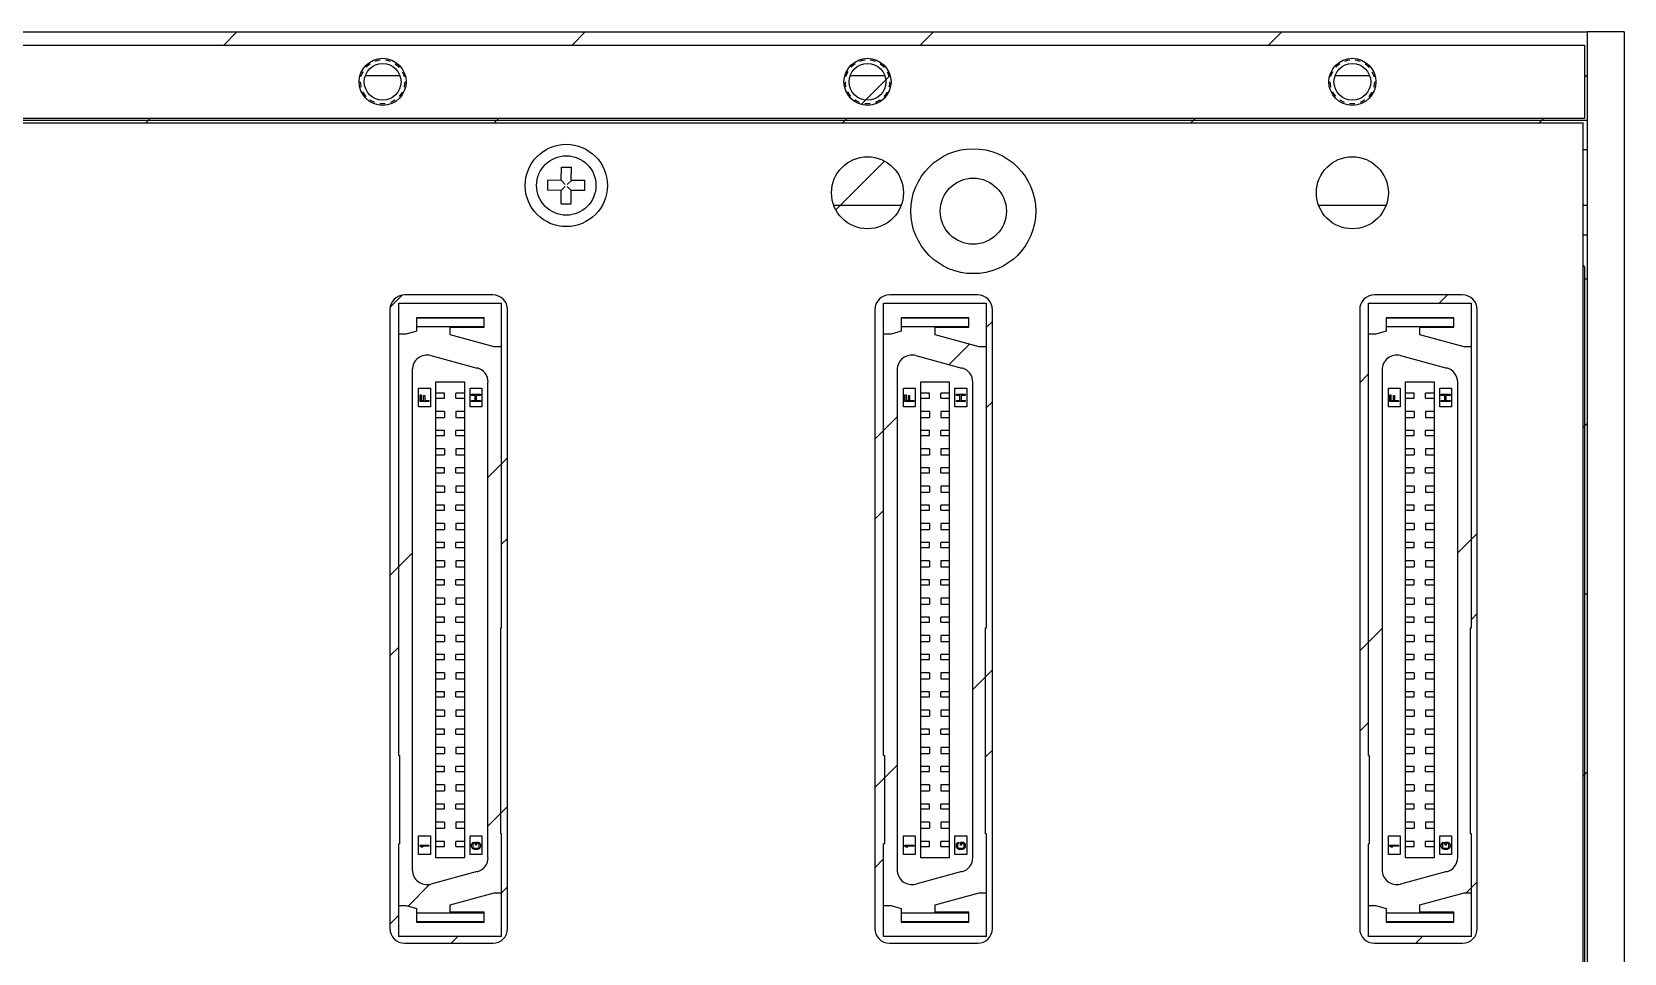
# Model space of a CAD drawing. Header units: inches. Extents: x 0 to 337, y 0 to 130.
# Drawn here: x 225.6 to 334, y 67.3 to 130 of the extents above; entities that cross this region are included whole.
import ezdxf

# ---------------------------------------------------------------- set-up
doc = ezdxf.new("R2010")
doc.units = ezdxf.units.IN
doc.header["$LTSCALE"] = 3.63
doc.header["$MEASUREMENT"] = 0
doc.linetypes.add('HIDDEN', pattern=[0.2, 0.1, -0.1])
for name, color, linetype in [('BRE716_PCB_ADXF_CONTINUOUS_LINE', 7, 'CONTINUOUS'), ('BREJ710_4_001_DXF_HIDDEN_LINE', 7, 'CONTINUOUS'), ('BREJ710_4_00DXF_CONTINUOUS_LINE', 7, 'CONTINUOUS'), ('BREJ710_4_01DXF_CONTINUOUS_LINE', 7, 'CONTINUOUS'), ('BSMJ712_4_00DXF_CONTINUOUS_LINE', 7, 'CONTINUOUS'), ('GBT819_2-M2_DXF_CONTINUOUS_LINE', 7, 'CONTINUOUS'), ('TE_1734101_5DXF_CONTINUOUS_LINE', 7, 'CONTINUOUS')]:
    doc.layers.add(name, color=color, linetype=linetype)

msp = doc.modelspace()

# ---------------------------------------------------------------- linework, layer by layer
at = {"layer": 'BRE716_PCB_ADXF_CONTINUOUS_LINE', "color": 7, "linetype": 'Continuous'}
for p, q in [((331.2, 114.1), (331.3, 114)), ((331.3, 114), (331.3, 16))]:
    msp.add_line(p, q, dxfattribs=at)
at = {"layer": 'BREJ710_4_001_DXF_HIDDEN_LINE', "color": 8, "linetype": 'HIDDEN'}
for centre in [(249.5, 126.6), (282.5, 126.6), (315.5, 126.6)]:
    msp.add_circle(centre, 1.5, dxfattribs=at)
at = {"layer": 'BREJ710_4_00DXF_CONTINUOUS_LINE', "color": 7, "linetype": 'Continuous'}
for p, q in [((2.5, 130), (331.5, 130)), ((250.51, 127), (248.49, 127)), ((283.51, 127), (281.49, 127)), ((316.51, 127), (314.49, 127)), ((2.5, 124), (331.5, 124)), ((2.8, 123.8), (331.2, 123.8)), ((331.2, 6.3), (331.2, 123.8)), ((331.2, 122), (331.5, 122)), ((280.2, 118.2), (284.8, 118.2)), ((313.2, 118.2), (317.8, 118.2)), ((331.2, 118.2), (331.5, 118.2)), ((331.2, 116.2), (331.5, 116.2)), ((331.3, 113.2), (331.5, 113.2)), ((257, 112.1), (251, 112.1)), ((290, 112.1), (284, 112.1)), ((323, 112.1), (317, 112.1)), ((250, 111.1), (250, 69)), ((258, 69), (258, 111.1)), ((283, 111.1), (283, 69)), ((291, 69), (291, 111.1)), ((316, 111.1), (316, 69)), ((324, 69), (324, 111.1)), ((331.5, 91.75), (331.3, 91.75)), ((251, 68), (257, 68)), ((284, 68), (290, 68)), ((317, 68), (323, 68))]:
    msp.add_line(p, q, dxfattribs=at)
at = {"layer": 'BREJ710_4_00DXF_CONTINUOUS_LINE', "color": 2, "linetype": 'Continuous'}
for p, q in [((238.68, 129.1), (239.58, 130)), ((262.39, 129.1), (263.29, 130)), ((286.09, 129.1), (286.99, 130)), ((309.8, 129.1), (310.7, 130)), ((282.06, 125.06), (284.04, 127.04)), ((331.3, 126.89), (331.5, 127.09)), ((233.38, 123.8), (233.68, 124.1)), ((257.09, 123.8), (257.39, 124.1)), ((280.79, 123.8), (281.09, 124.1)), ((304.5, 123.8), (304.8, 124.1)), ((328.21, 123.8), (328.51, 124.1)), ((280.35, 117.89), (283.66, 121.2)), ((250.02, 111.27), (250.83, 112.08)), ((321.42, 111.55), (321.97, 112.1)), ((290.6, 109.9), (291, 110.3)), ((288.07, 107.36), (289.45, 108.75)), ((316, 106.13), (316.6, 106.73)), ((290.6, 104.44), (291, 104.84)), ((283, 102.3), (284.52, 103.82)), ((331.2, 103.08), (331.5, 103.38)), ((256.67, 99.68), (258, 101.01)), ((283, 96.84), (283.6, 97.44)), ((257.6, 95.14), (258, 95.54)), ((322.67, 94.56), (324, 95.88)), ((250, 93.01), (251.52, 94.53)), ((323.6, 90.02), (324, 90.42)), ((316, 87.88), (317.52, 89.41)), ((250, 87.54), (250.6, 88.14)), ((289.67, 85.26), (291, 86.59)), ((316, 82.42), (316.6, 83.02)), ((290.54, 80.67), (291, 81.13)), ((283, 78.59), (284.52, 80.11)), ((331.2, 79.37), (331.5, 79.67)), ((256.67, 75.97), (258, 77.3)), ((283, 73.13), (283.6, 73.73)), ((251.23, 70.52), (252.71, 72.01)), ((257.59, 71.43), (258, 71.84)), ((323.25, 71.42), (324, 72.17)), ((250, 69.3), (250.6, 69.9)), ((321.27, 69.44), (321.31, 69.48)), ((321.88, 70.06), (321.92, 70.1)), ((254.16, 68), (254.61, 68.45)), ((319.83, 68), (320.28, 68.45))]:
    msp.add_line(p, q, dxfattribs=at)
at = {"layer": 'BREJ710_4_00DXF_CONTINUOUS_LINE', "color": 7, "linetype": 'Continuous'}
for centre, radius in [((249.5, 126.6), 1.25), ((282.5, 126.6), 1.25), ((315.5, 126.6), 1.25), ((262, 119.55), 2.8), ((282.5, 119.05), 2.45), ((289.7, 117.8), 4.25), ((315.5, 119.05), 2.45), ((289.7, 117.8), 2.25)]:
    msp.add_circle(centre, radius, dxfattribs=at)
for centre, radius, start, end in [((248.49, 125.38), 1.62, 90.0058, 96.3974), ((250.51, 125.38), 1.62, 83.6022, 89.9946), ((281.49, 125.38), 1.62, 90.0058, 96.3974), ((283.51, 125.38), 1.62, 83.6022, 89.9946), ((314.49, 125.38), 1.62, 90.0058, 96.3974), ((316.51, 125.38), 1.62, 83.6022, 89.9946), ((251, 111.1), 1, 90, 180), ((257, 111.1), 1, 0, 90), ((284, 111.1), 1, 90, 180), ((290, 111.1), 1, 0, 90), ((317, 111.1), 1, 90, 180), ((323, 111.1), 1, 0, 90), ((251, 69), 1, 180, 270), ((257, 69), 1, 270, 0), ((284, 69), 1, 180, 270), ((290, 69), 1, 270, 0), ((317, 69), 1, 180, 270), ((323, 69), 1, 270, 0)]:
    msp.add_arc(centre, radius, start, end, dxfattribs=at)
at = {"layer": 'BREJ710_4_01DXF_CONTINUOUS_LINE', "color": 7, "linetype": 'Continuous'}
for p, q in [((2.7, 129.1), (331.3, 129.1)), ((331.3, 129.1), (331.3, 124.1)), ((331.3, 124.1), (2.7, 124.1))]:
    msp.add_line(p, q, dxfattribs=at)
for centre in [(249.5, 126.6), (282.5, 126.6), (315.5, 126.6)]:
    msp.add_circle(centre, 1.6, dxfattribs=at)
at = {"layer": 'BSMJ712_4_00DXF_CONTINUOUS_LINE', "color": 7, "linetype": 'Continuous'}
for p, q in [((334, 130), (331.5, 130)), ((331.5, 0), (331.5, 130)), ((331.5, 0), (331.5, 130)), ((334, 130), (334, 16))]:
    msp.add_line(p, q, dxfattribs=at)
at = {"layer": 'GBT819_2-M2_DXF_CONTINUOUS_LINE', "color": 7, "linetype": 'Continuous'}
for p, q in [((261.66, 119.92), (261.67, 120.8)), ((261.67, 120.8), (262.35, 120.8)), ((262.34, 119.91), (262.35, 120.8)), ((261.64, 119.89), (260.75, 119.9)), ((260.75, 119.22), (260.75, 119.9)), ((261.63, 119.21), (260.75, 119.22)), ((261.65, 119.21), (261.93, 119.48)), ((261.66, 119.9), (261.93, 119.62)), ((262.35, 119.89), (262.07, 119.62)), ((262.34, 119.2), (262.07, 119.48)), ((263.25, 119.88), (262.37, 119.89)), ((263.25, 119.2), (263.25, 119.88)), ((261.65, 118.3), (261.66, 119.19)), ((261.65, 118.3), (262.33, 118.3)), ((262.33, 118.3), (262.34, 119.18)), ((263.25, 119.2), (262.36, 119.21))]:
    msp.add_line(p, q, dxfattribs=at)
msp.add_circle((262, 119.55), 2.02, dxfattribs=at)
for centre, start, end in [((261.64, 119.92), 269.4912, 359.4912), ((262.37, 119.91), 179.4912, 269.4912), ((261.63, 119.19), 359.4912, 89.4912), ((262.36, 119.18), 89.4912, 179.4912)]:
    msp.add_arc(centre, 0.025, start, end, dxfattribs=at)
at = {"layer": 'TE_1734101_5DXF_CONTINUOUS_LINE', "color": 7, "linetype": 'Continuous'}
for p, q in [((250.6, 111.55), (257.6, 111.55)), ((250.6, 80.76), (250.6, 111.55)), ((256.4, 110.55), (251.8, 110.55)), ((251.8, 110.55), (251.8, 109.63)), ((256.4, 109.9), (256.4, 110.55)), ((257.6, 89.45), (257.6, 111.55)), ((283.6, 111.55), (290.6, 111.55)), ((283.6, 80.76), (283.6, 111.55)), ((289.4, 110.55), (284.8, 110.55)), ((284.8, 110.55), (284.8, 109.63)), ((289.4, 109.9), (289.4, 110.55)), ((290.6, 89.45), (290.6, 111.55)), ((316.6, 111.55), (323.6, 111.55)), ((316.6, 80.76), (316.6, 111.55)), ((322.4, 110.55), (317.8, 110.55)), ((317.8, 110.55), (317.8, 109.63)), ((322.4, 109.9), (322.4, 110.55)), ((323.6, 89.45), (323.6, 111.55)), ((251.8, 109.63), (251.1, 109.44)), ((256.4, 110.52), (251.8, 110.52)), ((256.4, 109.94), (251.8, 109.94)), ((254.1, 109.9), (256.4, 109.9)), ((254.1, 109.38), (254.1, 109.9)), ((284.8, 109.63), (284.1, 109.44)), ((289.4, 110.52), (284.8, 110.52)), ((289.4, 109.94), (284.8, 109.94)), ((287.1, 109.9), (289.4, 109.9)), ((287.1, 109.38), (287.1, 109.9)), ((317.8, 109.63), (317.1, 109.44)), ((322.4, 110.52), (317.8, 110.52)), ((322.4, 109.94), (317.8, 109.94)), ((320.1, 109.9), (322.4, 109.9)), ((320.1, 109.38), (320.1, 109.9)), ((251.1, 109.44), (250.6, 109.44)), ((257.1, 108.58), (254.1, 109.38)), ((257.6, 108.58), (257.1, 108.58)), ((284.1, 109.44), (283.6, 109.44)), ((290.1, 108.58), (287.1, 109.38)), ((290.6, 108.58), (290.1, 108.58)), ((317.1, 109.44), (316.6, 109.44)), ((323.1, 108.58), (320.1, 109.38)), ((323.6, 108.58), (323.1, 108.58)), ((252.78, 107.98), (255.93, 107.13)), ((285.78, 107.98), (288.93, 107.13)), ((318.78, 107.98), (321.93, 107.13)), ((251.52, 107.01), (251.52, 72.99)), ((284.52, 107.01), (284.52, 72.99)), ((317.52, 107.01), (317.52, 72.99)), ((251.95, 105.77), (252.75, 105.77)), ((251.95, 104.5), (251.95, 105.77)), ((252.05, 105.3), (252.13, 105.3)), ((252.05, 104.85), (252.05, 105.3)), ((252.13, 105.3), (252.13, 104.92)), ((252.29, 105.25), (252.37, 105.25)), ((252.29, 104.92), (252.29, 105.25)), ((252.37, 105.25), (252.37, 104.92)), ((252.75, 105.77), (252.75, 104.5)), ((253.12, 106.19), (255.07, 106.19)), ((253.12, 73.81), (253.12, 106.19)), ((253.71, 105.41), (253.12, 105.41)), ((253.71, 105.07), (253.71, 105.41)), ((255.07, 105.41), (254.49, 105.41)), ((254.49, 105.07), (254.49, 105.41)), ((255.07, 106.19), (255.07, 73.81)), ((255.45, 105.77), (256.25, 105.77)), ((255.45, 104.5), (255.45, 105.77)), ((255.55, 105.35), (256.15, 105.35)), ((255.55, 105.27), (255.55, 105.35)), ((255.79, 105.27), (255.55, 105.27)), ((255.79, 104.92), (255.79, 105.27)), ((256.15, 105.27), (255.87, 105.27)), ((255.87, 105.27), (255.87, 104.92)), ((256.15, 105.35), (256.15, 105.27)), ((256.25, 105.77), (256.25, 104.5)), ((256.67, 73.83), (256.67, 106.17)), ((284.95, 105.77), (285.75, 105.77)), ((284.95, 104.5), (284.95, 105.77)), ((285.05, 105.3), (285.13, 105.3)), ((285.05, 104.85), (285.05, 105.3)), ((285.13, 105.3), (285.13, 104.92)), ((285.29, 105.25), (285.37, 105.25)), ((285.29, 104.92), (285.29, 105.25)), ((285.37, 105.25), (285.37, 104.92)), ((285.75, 105.77), (285.75, 104.5)), ((286.12, 106.19), (288.07, 106.19)), ((286.12, 73.81), (286.12, 106.19)), ((286.71, 105.41), (286.12, 105.41)), ((286.71, 105.07), (286.71, 105.41)), ((288.07, 105.41), (287.49, 105.41)), ((287.49, 105.07), (287.49, 105.41)), ((288.07, 106.19), (288.07, 73.81)), ((288.45, 105.77), (289.25, 105.77)), ((288.45, 104.5), (288.45, 105.77)), ((288.55, 105.35), (289.15, 105.35)), ((288.55, 105.27), (288.55, 105.35)), ((288.79, 105.27), (288.55, 105.27)), ((288.79, 104.92), (288.79, 105.27)), ((289.15, 105.27), (288.87, 105.27)), ((288.87, 105.27), (288.87, 104.92)), ((289.15, 105.35), (289.15, 105.27)), ((289.25, 105.77), (289.25, 104.5)), ((289.67, 73.83), (289.67, 106.17)), ((317.95, 105.77), (318.75, 105.77)), ((317.95, 104.5), (317.95, 105.77)), ((318.05, 105.3), (318.13, 105.3)), ((318.05, 104.85), (318.05, 105.3)), ((318.13, 105.3), (318.13, 104.92)), ((318.29, 105.25), (318.37, 105.25)), ((318.29, 104.92), (318.29, 105.25)), ((318.37, 105.25), (318.37, 104.92)), ((318.75, 105.77), (318.75, 104.5)), ((319.12, 106.19), (321.08, 106.19)), ((319.12, 73.81), (319.12, 106.19)), ((319.71, 105.41), (319.12, 105.41)), ((319.71, 105.07), (319.71, 105.41)), ((321.08, 105.41), (320.49, 105.41)), ((320.49, 105.07), (320.49, 105.41)), ((321.08, 106.19), (321.08, 73.81)), ((321.45, 105.77), (322.25, 105.77)), ((321.45, 104.5), (321.45, 105.77)), ((321.55, 105.35), (322.15, 105.35)), ((321.55, 105.27), (321.55, 105.35)), ((321.79, 105.27), (321.55, 105.27)), ((321.79, 104.92), (321.79, 105.27)), ((322.15, 105.27), (321.87, 105.27)), ((321.87, 105.27), (321.87, 104.92)), ((322.15, 105.35), (322.15, 105.27)), ((322.25, 105.77), (322.25, 104.5)), ((322.67, 73.83), (322.67, 106.17)), ((252.75, 104.5), (251.95, 104.5)), ((252.65, 104.85), (252.05, 104.85)), ((252.13, 104.92), (252.29, 104.92)), ((252.37, 104.92), (252.65, 104.92)), ((252.65, 104.92), (252.65, 104.85)), ((253.12, 105.07), (253.71, 105.07)), ((253.71, 104.17), (253.12, 104.17)), ((253.71, 104.17), (253.71, 103.77)), ((254.49, 105.07), (255.07, 105.07)), ((255.07, 104.17), (254.49, 104.17)), ((254.49, 104.17), (254.49, 103.77)), ((256.25, 104.5), (255.45, 104.5)), ((255.55, 104.92), (255.79, 104.92)), ((255.55, 104.85), (255.55, 104.92)), ((256.15, 104.85), (255.55, 104.85)), ((255.87, 104.92), (256.15, 104.92)), ((256.15, 104.92), (256.15, 104.85)), ((285.75, 104.5), (284.95, 104.5)), ((285.65, 104.85), (285.05, 104.85)), ((285.13, 104.92), (285.29, 104.92)), ((285.37, 104.92), (285.65, 104.92)), ((285.65, 104.92), (285.65, 104.85)), ((286.12, 105.07), (286.71, 105.07)), ((286.71, 104.17), (286.12, 104.17)), ((286.71, 104.17), (286.71, 103.77)), ((287.49, 105.07), (288.07, 105.07)), ((288.07, 104.17), (287.49, 104.17)), ((287.49, 104.17), (287.49, 103.77)), ((289.25, 104.5), (288.45, 104.5)), ((288.55, 104.92), (288.79, 104.92)), ((288.55, 104.85), (288.55, 104.92)), ((289.15, 104.85), (288.55, 104.85)), ((288.87, 104.92), (289.15, 104.92)), ((289.15, 104.92), (289.15, 104.85)), ((318.75, 104.5), (317.95, 104.5)), ((318.65, 104.85), (318.05, 104.85)), ((318.13, 104.92), (318.29, 104.92)), ((318.37, 104.92), (318.65, 104.92)), ((318.65, 104.92), (318.65, 104.85)), ((319.12, 105.07), (319.71, 105.07)), ((319.71, 104.17), (319.12, 104.17)), ((319.71, 104.17), (319.71, 103.77)), ((320.49, 105.07), (321.08, 105.07)), ((321.08, 104.17), (320.49, 104.17)), ((320.49, 104.17), (320.49, 103.77)), ((322.25, 104.5), (321.45, 104.5)), ((321.55, 104.92), (321.79, 104.92)), ((321.55, 104.85), (321.55, 104.92)), ((322.15, 104.85), (321.55, 104.85)), ((321.87, 104.92), (322.15, 104.92)), ((322.15, 104.92), (322.15, 104.85)), ((253.12, 103.77), (253.71, 103.77)), ((254.49, 103.77), (255.07, 103.77)), ((286.12, 103.77), (286.71, 103.77)), ((287.49, 103.77), (288.07, 103.77)), ((319.12, 103.77), (319.71, 103.77)), ((320.49, 103.77), (321.08, 103.77)), ((253.71, 102.87), (253.12, 102.87)), ((253.12, 102.53), (253.71, 102.53)), ((253.71, 102.53), (253.71, 102.87)), ((255.07, 102.87), (254.49, 102.87)), ((254.49, 102.53), (254.49, 102.87)), ((254.49, 102.53), (255.07, 102.53)), ((286.71, 102.87), (286.12, 102.87)), ((286.12, 102.53), (286.71, 102.53)), ((286.71, 102.53), (286.71, 102.87)), ((288.07, 102.87), (287.49, 102.87)), ((287.49, 102.53), (287.49, 102.87)), ((287.49, 102.53), (288.07, 102.53)), ((319.71, 102.87), (319.12, 102.87)), ((319.12, 102.53), (319.71, 102.53)), ((319.71, 102.53), (319.71, 102.87)), ((321.08, 102.87), (320.49, 102.87)), ((320.49, 102.53), (320.49, 102.87)), ((320.49, 102.53), (321.08, 102.53)), ((253.71, 101.63), (253.12, 101.63)), ((253.12, 101.23), (253.71, 101.23)), ((253.71, 101.63), (253.71, 101.23)), ((255.07, 101.63), (254.49, 101.63)), ((254.49, 101.63), (254.49, 101.23)), ((254.49, 101.23), (255.07, 101.23)), ((286.71, 101.63), (286.12, 101.63)), ((286.12, 101.23), (286.71, 101.23)), ((286.71, 101.63), (286.71, 101.23)), ((288.07, 101.63), (287.49, 101.63)), ((287.49, 101.63), (287.49, 101.23)), ((287.49, 101.23), (288.07, 101.23)), ((319.71, 101.63), (319.12, 101.63)), ((319.12, 101.23), (319.71, 101.23)), ((319.71, 101.63), (319.71, 101.23)), ((321.08, 101.63), (320.49, 101.63)), ((320.49, 101.63), (320.49, 101.23)), ((320.49, 101.23), (321.08, 101.23)), ((253.71, 100.33), (253.12, 100.33)), ((253.12, 99.99), (253.71, 99.99)), ((253.71, 99.99), (253.71, 100.33)), ((255.07, 100.33), (254.49, 100.33)), ((254.49, 99.99), (254.49, 100.33)), ((254.49, 99.99), (255.07, 99.99)), ((286.71, 100.33), (286.12, 100.33)), ((286.12, 99.99), (286.71, 99.99)), ((286.71, 99.99), (286.71, 100.33)), ((288.07, 100.33), (287.49, 100.33)), ((287.49, 99.99), (287.49, 100.33)), ((287.49, 99.99), (288.07, 99.99)), ((319.71, 100.33), (319.12, 100.33)), ((319.12, 99.99), (319.71, 99.99)), ((319.71, 99.99), (319.71, 100.33)), ((321.08, 100.33), (320.49, 100.33)), ((320.49, 99.99), (320.49, 100.33)), ((320.49, 99.99), (321.08, 99.99)), ((253.71, 99.09), (253.12, 99.09)), ((253.12, 98.69), (253.71, 98.69)), ((253.71, 99.09), (253.71, 98.69)), ((255.07, 99.09), (254.49, 99.09)), ((254.49, 99.09), (254.49, 98.69)), ((254.49, 98.69), (255.07, 98.69)), ((286.71, 99.09), (286.12, 99.09)), ((286.12, 98.69), (286.71, 98.69)), ((286.71, 99.09), (286.71, 98.69)), ((288.07, 99.09), (287.49, 99.09)), ((287.49, 99.09), (287.49, 98.69)), ((287.49, 98.69), (288.07, 98.69)), ((319.71, 99.09), (319.12, 99.09)), ((319.12, 98.69), (319.71, 98.69)), ((319.71, 99.09), (319.71, 98.69)), ((321.08, 99.09), (320.49, 99.09)), ((320.49, 99.09), (320.49, 98.69)), ((320.49, 98.69), (321.08, 98.69)), ((253.71, 97.79), (253.12, 97.79)), ((253.71, 97.45), (253.71, 97.79)), ((255.07, 97.79), (254.49, 97.79)), ((254.49, 97.45), (254.49, 97.79)), ((286.71, 97.79), (286.12, 97.79)), ((286.71, 97.45), (286.71, 97.79)), ((288.07, 97.79), (287.49, 97.79)), ((287.49, 97.45), (287.49, 97.79)), ((319.71, 97.79), (319.12, 97.79)), ((319.71, 97.45), (319.71, 97.79)), ((321.08, 97.79), (320.49, 97.79)), ((320.49, 97.45), (320.49, 97.79)), ((253.12, 97.45), (253.71, 97.45)), ((253.71, 96.55), (253.12, 96.55)), ((253.71, 96.55), (253.71, 96.15)), ((254.49, 97.45), (255.07, 97.45)), ((255.07, 96.55), (254.49, 96.55)), ((254.49, 96.55), (254.49, 96.15)), ((286.12, 97.45), (286.71, 97.45)), ((286.71, 96.55), (286.12, 96.55)), ((286.71, 96.55), (286.71, 96.15)), ((287.49, 97.45), (288.07, 97.45)), ((288.07, 96.55), (287.49, 96.55)), ((287.49, 96.55), (287.49, 96.15)), ((319.12, 97.45), (319.71, 97.45)), ((319.71, 96.55), (319.12, 96.55)), ((319.71, 96.55), (319.71, 96.15)), ((320.49, 97.45), (321.08, 97.45)), ((321.08, 96.55), (320.49, 96.55)), ((320.49, 96.55), (320.49, 96.15)), ((253.12, 96.15), (253.71, 96.15)), ((254.49, 96.15), (255.07, 96.15)), ((286.12, 96.15), (286.71, 96.15)), ((287.49, 96.15), (288.07, 96.15)), ((319.12, 96.15), (319.71, 96.15)), ((320.49, 96.15), (321.08, 96.15)), ((253.71, 95.25), (253.12, 95.25)), ((253.12, 94.91), (253.71, 94.91)), ((253.71, 94.91), (253.71, 95.25)), ((255.07, 95.25), (254.49, 95.25)), ((254.49, 94.91), (254.49, 95.25)), ((254.49, 94.91), (255.07, 94.91)), ((286.71, 95.25), (286.12, 95.25)), ((286.12, 94.91), (286.71, 94.91)), ((286.71, 94.91), (286.71, 95.25)), ((288.07, 95.25), (287.49, 95.25)), ((287.49, 94.91), (287.49, 95.25)), ((287.49, 94.91), (288.07, 94.91)), ((319.71, 95.25), (319.12, 95.25)), ((319.12, 94.91), (319.71, 94.91)), ((319.71, 94.91), (319.71, 95.25)), ((321.08, 95.25), (320.49, 95.25)), ((320.49, 94.91), (320.49, 95.25)), ((320.49, 94.91), (321.08, 94.91)), ((253.71, 94.01), (253.12, 94.01)), ((253.12, 93.61), (253.71, 93.61)), ((253.71, 94.01), (253.71, 93.61)), ((255.07, 94.01), (254.49, 94.01)), ((254.49, 94.01), (254.49, 93.61)), ((254.49, 93.61), (255.07, 93.61)), ((286.71, 94.01), (286.12, 94.01)), ((286.12, 93.61), (286.71, 93.61)), ((286.71, 94.01), (286.71, 93.61)), ((288.07, 94.01), (287.49, 94.01)), ((287.49, 94.01), (287.49, 93.61)), ((287.49, 93.61), (288.07, 93.61)), ((319.71, 94.01), (319.12, 94.01)), ((319.12, 93.61), (319.71, 93.61)), ((319.71, 94.01), (319.71, 93.61)), ((321.08, 94.01), (320.49, 94.01)), ((320.49, 94.01), (320.49, 93.61)), ((320.49, 93.61), (321.08, 93.61)), ((253.71, 92.71), (253.12, 92.71)), ((253.12, 92.37), (253.71, 92.37)), ((253.71, 92.37), (253.71, 92.71)), ((255.07, 92.71), (254.49, 92.71)), ((254.49, 92.37), (254.49, 92.71)), ((254.49, 92.37), (255.07, 92.37)), ((286.71, 92.71), (286.12, 92.71)), ((286.12, 92.37), (286.71, 92.37)), ((286.71, 92.37), (286.71, 92.71)), ((288.07, 92.71), (287.49, 92.71)), ((287.49, 92.37), (287.49, 92.71)), ((287.49, 92.37), (288.07, 92.37)), ((319.71, 92.71), (319.12, 92.71)), ((319.12, 92.37), (319.71, 92.37)), ((319.71, 92.37), (319.71, 92.71)), ((321.08, 92.71), (320.49, 92.71)), ((320.49, 92.37), (320.49, 92.71)), ((320.49, 92.37), (321.08, 92.37)), ((253.71, 91.47), (253.12, 91.47)), ((253.12, 91.07), (253.71, 91.07)), ((253.71, 91.47), (253.71, 91.07)), ((255.07, 91.47), (254.49, 91.47)), ((254.49, 91.47), (254.49, 91.07)), ((254.49, 91.07), (255.07, 91.07)), ((286.71, 91.47), (286.12, 91.47)), ((286.12, 91.07), (286.71, 91.07)), ((286.71, 91.47), (286.71, 91.07)), ((288.07, 91.47), (287.49, 91.47)), ((287.49, 91.47), (287.49, 91.07)), ((287.49, 91.07), (288.07, 91.07)), ((319.71, 91.47), (319.12, 91.47)), ((319.12, 91.07), (319.71, 91.07)), ((319.71, 91.47), (319.71, 91.07)), ((321.08, 91.47), (320.49, 91.47)), ((320.49, 91.47), (320.49, 91.07)), ((320.49, 91.07), (321.08, 91.07)), ((253.71, 90.17), (253.12, 90.17)), ((253.71, 89.83), (253.71, 90.17)), ((255.07, 90.17), (254.49, 90.17)), ((254.49, 89.83), (254.49, 90.17)), ((286.71, 90.17), (286.12, 90.17)), ((286.71, 89.83), (286.71, 90.17)), ((288.07, 90.17), (287.49, 90.17)), ((287.49, 89.83), (287.49, 90.17)), ((319.71, 90.17), (319.12, 90.17)), ((319.71, 89.83), (319.71, 90.17)), ((321.08, 90.17), (320.49, 90.17)), ((320.49, 89.83), (320.49, 90.17)), ((253.12, 89.83), (253.71, 89.83)), ((253.71, 88.93), (253.12, 88.93)), ((253.71, 88.93), (253.71, 88.53)), ((254.49, 89.83), (255.07, 89.83)), ((255.07, 88.93), (254.49, 88.93)), ((254.49, 88.93), (254.49, 88.53)), ((257.54, 89.45), (257.6, 89.45)), ((257.54, 75.45), (257.54, 89.45)), ((286.12, 89.83), (286.71, 89.83)), ((286.71, 88.93), (286.12, 88.93)), ((286.71, 88.93), (286.71, 88.53)), ((287.49, 89.83), (288.07, 89.83)), ((288.07, 88.93), (287.49, 88.93)), ((287.49, 88.93), (287.49, 88.53)), ((290.54, 89.45), (290.6, 89.45)), ((290.54, 75.45), (290.54, 89.45)), ((319.12, 89.83), (319.71, 89.83)), ((319.71, 88.93), (319.12, 88.93)), ((319.71, 88.93), (319.71, 88.53)), ((320.49, 89.83), (321.08, 89.83)), ((321.08, 88.93), (320.49, 88.93)), ((320.49, 88.93), (320.49, 88.53)), ((323.55, 89.45), (323.6, 89.45)), ((323.55, 75.45), (323.55, 89.45)), ((253.12, 88.53), (253.71, 88.53)), ((254.49, 88.53), (255.07, 88.53)), ((286.12, 88.53), (286.71, 88.53)), ((287.49, 88.53), (288.07, 88.53)), ((319.12, 88.53), (319.71, 88.53)), ((320.49, 88.53), (321.08, 88.53)), ((253.71, 87.63), (253.12, 87.63)), ((253.12, 87.29), (253.71, 87.29)), ((253.71, 87.29), (253.71, 87.63)), ((255.07, 87.63), (254.49, 87.63)), ((254.49, 87.29), (254.49, 87.63)), ((254.49, 87.29), (255.07, 87.29)), ((286.71, 87.63), (286.12, 87.63)), ((286.12, 87.29), (286.71, 87.29)), ((286.71, 87.29), (286.71, 87.63)), ((288.07, 87.63), (287.49, 87.63)), ((287.49, 87.29), (287.49, 87.63)), ((287.49, 87.29), (288.07, 87.29)), ((319.71, 87.63), (319.12, 87.63)), ((319.12, 87.29), (319.71, 87.29)), ((319.71, 87.29), (319.71, 87.63)), ((321.08, 87.63), (320.49, 87.63)), ((320.49, 87.29), (320.49, 87.63)), ((320.49, 87.29), (321.08, 87.29)), ((253.71, 86.39), (253.12, 86.39)), ((253.12, 85.99), (253.71, 85.99)), ((253.71, 86.39), (253.71, 85.99)), ((255.07, 86.39), (254.49, 86.39)), ((254.49, 86.39), (254.49, 85.99)), ((254.49, 85.99), (255.07, 85.99)), ((286.71, 86.39), (286.12, 86.39)), ((286.12, 85.99), (286.71, 85.99)), ((286.71, 86.39), (286.71, 85.99)), ((288.07, 86.39), (287.49, 86.39)), ((287.49, 86.39), (287.49, 85.99)), ((287.49, 85.99), (288.07, 85.99)), ((319.71, 86.39), (319.12, 86.39)), ((319.12, 85.99), (319.71, 85.99)), ((319.71, 86.39), (319.71, 85.99)), ((321.08, 86.39), (320.49, 86.39)), ((320.49, 86.39), (320.49, 85.99)), ((320.49, 85.99), (321.08, 85.99)), ((253.71, 85.09), (253.12, 85.09)), ((253.12, 84.75), (253.71, 84.75)), ((253.71, 84.75), (253.71, 85.09)), ((255.07, 85.09), (254.49, 85.09)), ((254.49, 84.75), (254.49, 85.09)), ((254.49, 84.75), (255.07, 84.75)), ((286.71, 85.09), (286.12, 85.09)), ((286.12, 84.75), (286.71, 84.75)), ((286.71, 84.75), (286.71, 85.09)), ((288.07, 85.09), (287.49, 85.09)), ((287.49, 84.75), (287.49, 85.09)), ((287.49, 84.75), (288.07, 84.75)), ((319.71, 85.09), (319.12, 85.09)), ((319.12, 84.75), (319.71, 84.75)), ((319.71, 84.75), (319.71, 85.09)), ((321.08, 85.09), (320.49, 85.09)), ((320.49, 84.75), (320.49, 85.09)), ((320.49, 84.75), (321.08, 84.75)), ((253.71, 83.85), (253.12, 83.85)), ((253.12, 83.45), (253.71, 83.45)), ((253.71, 83.85), (253.71, 83.45)), ((255.07, 83.85), (254.49, 83.85)), ((254.49, 83.85), (254.49, 83.45)), ((254.49, 83.45), (255.07, 83.45)), ((286.71, 83.85), (286.12, 83.85)), ((286.12, 83.45), (286.71, 83.45)), ((286.71, 83.85), (286.71, 83.45)), ((288.07, 83.85), (287.49, 83.85)), ((287.49, 83.85), (287.49, 83.45)), ((287.49, 83.45), (288.07, 83.45)), ((319.71, 83.85), (319.12, 83.85)), ((319.12, 83.45), (319.71, 83.45)), ((319.71, 83.85), (319.71, 83.45)), ((321.08, 83.85), (320.49, 83.85)), ((320.49, 83.85), (320.49, 83.45)), ((320.49, 83.45), (321.08, 83.45)), ((253.71, 82.55), (253.12, 82.55)), ((253.71, 82.21), (253.71, 82.55)), ((255.07, 82.55), (254.49, 82.55)), ((254.49, 82.21), (254.49, 82.55)), ((286.71, 82.55), (286.12, 82.55)), ((286.71, 82.21), (286.71, 82.55)), ((288.07, 82.55), (287.49, 82.55)), ((287.49, 82.21), (287.49, 82.55)), ((319.71, 82.55), (319.12, 82.55)), ((319.71, 82.21), (319.71, 82.55)), ((321.08, 82.55), (320.49, 82.55)), ((320.49, 82.21), (320.49, 82.55)), ((253.12, 82.21), (253.71, 82.21)), ((253.71, 81.31), (253.12, 81.31)), ((253.71, 81.31), (253.71, 80.91)), ((254.49, 82.21), (255.07, 82.21)), ((255.07, 81.31), (254.49, 81.31)), ((254.49, 81.31), (254.49, 80.91)), ((286.12, 82.21), (286.71, 82.21)), ((286.71, 81.31), (286.12, 81.31)), ((286.71, 81.31), (286.71, 80.91)), ((287.49, 82.21), (288.07, 82.21)), ((288.07, 81.31), (287.49, 81.31)), ((287.49, 81.31), (287.49, 80.91)), ((319.12, 82.21), (319.71, 82.21)), ((319.71, 81.31), (319.12, 81.31)), ((319.71, 81.31), (319.71, 80.91)), ((320.49, 82.21), (321.08, 82.21)), ((321.08, 81.31), (320.49, 81.31)), ((320.49, 81.31), (320.49, 80.91)), ((250.6, 80.76), (250.65, 80.76)), ((250.65, 80.76), (250.65, 74.76)), ((253.12, 80.91), (253.71, 80.91)), ((254.49, 80.91), (255.07, 80.91)), ((283.6, 80.76), (283.65, 80.76)), ((283.65, 80.76), (283.65, 74.76)), ((286.12, 80.91), (286.71, 80.91)), ((287.49, 80.91), (288.07, 80.91)), ((316.6, 80.76), (316.65, 80.76)), ((316.65, 80.76), (316.65, 74.76)), ((319.12, 80.91), (319.71, 80.91)), ((320.49, 80.91), (321.08, 80.91)), ((253.71, 80.01), (253.12, 80.01)), ((253.12, 79.67), (253.71, 79.67)), ((253.71, 79.67), (253.71, 80.01)), ((255.07, 80.01), (254.49, 80.01)), ((254.49, 79.67), (254.49, 80.01)), ((254.49, 79.67), (255.07, 79.67)), ((286.71, 80.01), (286.12, 80.01)), ((286.12, 79.67), (286.71, 79.67)), ((286.71, 79.67), (286.71, 80.01)), ((288.07, 80.01), (287.49, 80.01)), ((287.49, 79.67), (287.49, 80.01)), ((287.49, 79.67), (288.07, 79.67)), ((319.71, 80.01), (319.12, 80.01)), ((319.12, 79.67), (319.71, 79.67)), ((319.71, 79.67), (319.71, 80.01)), ((321.08, 80.01), (320.49, 80.01)), ((320.49, 79.67), (320.49, 80.01)), ((320.49, 79.67), (321.08, 79.67)), ((253.71, 78.77), (253.12, 78.77)), ((253.12, 78.37), (253.71, 78.37)), ((253.71, 78.77), (253.71, 78.37)), ((255.07, 78.77), (254.49, 78.77)), ((254.49, 78.77), (254.49, 78.37)), ((254.49, 78.37), (255.07, 78.37)), ((286.71, 78.77), (286.12, 78.77)), ((286.12, 78.37), (286.71, 78.37)), ((286.71, 78.77), (286.71, 78.37)), ((288.07, 78.77), (287.49, 78.77)), ((287.49, 78.77), (287.49, 78.37)), ((287.49, 78.37), (288.07, 78.37)), ((319.71, 78.77), (319.12, 78.77)), ((319.12, 78.37), (319.71, 78.37)), ((319.71, 78.77), (319.71, 78.37)), ((321.08, 78.77), (320.49, 78.77)), ((320.49, 78.77), (320.49, 78.37)), ((320.49, 78.37), (321.08, 78.37)), ((253.71, 77.47), (253.12, 77.47)), ((253.12, 77.13), (253.71, 77.13)), ((253.71, 77.13), (253.71, 77.47)), ((255.07, 77.47), (254.49, 77.47)), ((254.49, 77.13), (254.49, 77.47)), ((254.49, 77.13), (255.07, 77.13)), ((286.71, 77.47), (286.12, 77.47)), ((286.12, 77.13), (286.71, 77.13)), ((286.71, 77.13), (286.71, 77.47)), ((288.07, 77.47), (287.49, 77.47)), ((287.49, 77.13), (287.49, 77.47)), ((287.49, 77.13), (288.07, 77.13)), ((319.71, 77.47), (319.12, 77.47)), ((319.12, 77.13), (319.71, 77.13)), ((319.71, 77.13), (319.71, 77.47)), ((321.08, 77.47), (320.49, 77.47)), ((320.49, 77.13), (320.49, 77.47)), ((320.49, 77.13), (321.08, 77.13)), ((253.71, 76.23), (253.12, 76.23)), ((253.71, 76.23), (253.71, 75.83)), ((255.07, 76.23), (254.49, 76.23)), ((254.49, 76.23), (254.49, 75.83)), ((286.71, 76.23), (286.12, 76.23)), ((286.71, 76.23), (286.71, 75.83)), ((288.07, 76.23), (287.49, 76.23)), ((287.49, 76.23), (287.49, 75.83)), ((319.71, 76.23), (319.12, 76.23)), ((319.71, 76.23), (319.71, 75.83)), ((321.08, 76.23), (320.49, 76.23)), ((320.49, 76.23), (320.49, 75.83)), ((251.95, 75.3), (252.75, 75.3)), ((251.95, 74.03), (251.95, 75.3)), ((252.75, 75.3), (252.75, 74.03)), ((253.12, 75.83), (253.71, 75.83)), ((253.71, 74.93), (253.12, 74.93)), ((253.71, 74.59), (253.71, 74.93)), ((254.49, 75.83), (255.07, 75.83)), ((255.07, 74.93), (254.49, 74.93)), ((254.49, 74.59), (254.49, 74.93)), ((255.45, 75.3), (256.25, 75.3)), ((255.45, 74.03), (255.45, 75.3)), ((255.56, 74.75), (255.59, 74.8)), ((255.59, 74.8), (255.64, 74.86)), ((255.64, 74.86), (255.7, 74.87)), ((255.66, 74.78), (255.64, 74.74)), ((255.7, 74.79), (255.66, 74.78)), ((255.7, 74.87), (255.7, 74.79)), ((255.82, 74.87), (256.01, 74.87)), ((255.82, 74.68), (255.82, 74.87)), ((256, 74.79), (255.89, 74.79)), ((255.89, 74.79), (255.89, 74.68)), ((256.04, 74.78), (256, 74.79)), ((256.01, 74.87), (256.06, 74.86)), ((256.06, 74.74), (256.04, 74.78)), ((256.06, 74.86), (256.11, 74.8)), ((256.11, 74.8), (256.14, 74.75)), ((256.25, 75.3), (256.25, 74.03)), ((257.6, 75.45), (257.54, 75.45)), ((257.6, 68.45), (257.6, 75.45)), ((284.95, 75.3), (285.75, 75.3)), ((284.95, 74.03), (284.95, 75.3)), ((285.75, 75.3), (285.75, 74.03)), ((286.12, 75.83), (286.71, 75.83)), ((286.71, 74.93), (286.12, 74.93)), ((286.71, 74.59), (286.71, 74.93)), ((287.49, 75.83), (288.07, 75.83)), ((288.07, 74.93), (287.49, 74.93)), ((287.49, 74.59), (287.49, 74.93)), ((288.45, 75.3), (289.25, 75.3)), ((288.45, 74.03), (288.45, 75.3)), ((288.56, 74.75), (288.59, 74.8)), ((288.59, 74.8), (288.64, 74.86)), ((288.64, 74.86), (288.7, 74.87)), ((288.66, 74.78), (288.64, 74.74)), ((288.7, 74.79), (288.66, 74.78)), ((288.7, 74.87), (288.7, 74.79)), ((288.82, 74.87), (289.01, 74.87)), ((288.82, 74.68), (288.82, 74.87)), ((289, 74.79), (288.89, 74.79)), ((288.89, 74.79), (288.89, 74.68)), ((289.04, 74.78), (289, 74.79)), ((289.01, 74.87), (289.06, 74.86)), ((289.06, 74.74), (289.04, 74.78)), ((289.06, 74.86), (289.11, 74.8)), ((289.11, 74.8), (289.14, 74.75)), ((289.25, 75.3), (289.25, 74.03)), ((290.6, 75.45), (290.54, 75.45)), ((290.6, 68.45), (290.6, 75.45)), ((317.95, 75.3), (318.75, 75.3)), ((317.95, 74.03), (317.95, 75.3)), ((318.75, 75.3), (318.75, 74.03)), ((319.12, 75.83), (319.71, 75.83)), ((319.71, 74.93), (319.12, 74.93)), ((319.71, 74.59), (319.71, 74.93)), ((320.49, 75.83), (321.08, 75.83)), ((321.08, 74.93), (320.49, 74.93)), ((320.49, 74.59), (320.49, 74.93)), ((321.45, 75.3), (322.25, 75.3)), ((321.45, 74.03), (321.45, 75.3)), ((321.56, 74.75), (321.59, 74.8)), ((321.59, 74.8), (321.64, 74.86)), ((321.64, 74.86), (321.7, 74.87)), ((321.66, 74.78), (321.64, 74.74)), ((321.7, 74.79), (321.66, 74.78)), ((321.7, 74.87), (321.7, 74.79)), ((321.82, 74.87), (322.01, 74.87)), ((321.82, 74.68), (321.82, 74.87)), ((322, 74.79), (321.89, 74.79)), ((321.89, 74.79), (321.89, 74.68)), ((322.04, 74.78), (322, 74.79)), ((322.01, 74.87), (322.06, 74.86)), ((322.06, 74.74), (322.04, 74.78)), ((322.06, 74.86), (322.11, 74.8)), ((322.11, 74.8), (322.14, 74.75)), ((322.25, 75.3), (322.25, 74.03)), ((323.6, 75.45), (323.55, 75.45)), ((323.6, 68.45), (323.6, 75.45)), ((250.65, 74.76), (250.6, 74.76)), ((250.6, 68.45), (250.6, 74.76)), ((252.75, 74.03), (251.95, 74.03)), ((252.05, 74.68), (252.65, 74.68)), ((252.05, 74.6), (252.05, 74.68)), ((252.14, 74.53), (252.05, 74.6)), ((252.24, 74.53), (252.14, 74.53)), ((252.65, 74.6), (252.15, 74.6)), ((252.15, 74.6), (252.24, 74.53)), ((252.65, 74.68), (252.65, 74.6)), ((253.12, 74.59), (253.71, 74.59)), ((255.07, 73.81), (253.12, 73.81)), ((254.49, 74.59), (255.07, 74.59)), ((256.25, 74.03), (255.45, 74.03)), ((255.55, 74.69), (255.56, 74.75)), ((255.55, 74.58), (255.55, 74.69)), ((255.56, 74.52), (255.55, 74.58)), ((255.59, 74.47), (255.56, 74.52)), ((255.64, 74.42), (255.59, 74.47)), ((255.64, 74.74), (255.63, 74.69)), ((255.63, 74.69), (255.63, 74.58)), ((255.63, 74.58), (255.64, 74.53)), ((255.64, 74.53), (255.66, 74.49)), ((255.69, 74.39), (255.64, 74.42)), ((255.66, 74.49), (255.7, 74.47)), ((255.75, 74.38), (255.69, 74.39)), ((255.7, 74.47), (255.75, 74.46)), ((255.75, 74.46), (255.95, 74.46)), ((255.95, 74.38), (255.75, 74.38)), ((255.89, 74.68), (255.82, 74.68)), ((255.95, 74.46), (256, 74.47)), ((256.01, 74.39), (255.95, 74.38)), ((256, 74.47), (256.04, 74.49)), ((256.06, 74.42), (256.01, 74.39)), ((256.04, 74.49), (256.06, 74.53)), ((256.07, 74.69), (256.06, 74.74)), ((256.06, 74.53), (256.07, 74.58)), ((256.11, 74.47), (256.06, 74.42)), ((256.07, 74.58), (256.07, 74.69)), ((256.14, 74.52), (256.11, 74.47)), ((256.14, 74.75), (256.15, 74.69)), ((256.15, 74.58), (256.14, 74.52)), ((256.15, 74.69), (256.15, 74.58)), ((283.65, 74.76), (283.6, 74.76)), ((283.6, 68.45), (283.6, 74.76)), ((285.75, 74.03), (284.95, 74.03)), ((285.05, 74.68), (285.65, 74.68)), ((285.05, 74.6), (285.05, 74.68)), ((285.14, 74.53), (285.05, 74.6)), ((285.24, 74.53), (285.14, 74.53)), ((285.65, 74.6), (285.15, 74.6)), ((285.15, 74.6), (285.24, 74.53)), ((285.65, 74.68), (285.65, 74.6)), ((286.12, 74.59), (286.71, 74.59)), ((288.07, 73.81), (286.12, 73.81)), ((287.49, 74.59), (288.07, 74.59)), ((289.25, 74.03), (288.45, 74.03)), ((288.55, 74.69), (288.56, 74.75)), ((288.55, 74.58), (288.55, 74.69)), ((288.56, 74.52), (288.55, 74.58)), ((288.59, 74.47), (288.56, 74.52)), ((288.64, 74.42), (288.59, 74.47)), ((288.64, 74.74), (288.63, 74.69)), ((288.63, 74.69), (288.63, 74.58)), ((288.63, 74.58), (288.64, 74.53)), ((288.64, 74.53), (288.66, 74.49)), ((288.69, 74.39), (288.64, 74.42)), ((288.66, 74.49), (288.7, 74.47)), ((288.75, 74.38), (288.69, 74.39)), ((288.7, 74.47), (288.75, 74.46)), ((288.75, 74.46), (288.95, 74.46)), ((288.95, 74.38), (288.75, 74.38)), ((288.89, 74.68), (288.82, 74.68)), ((288.95, 74.46), (289, 74.47)), ((289.01, 74.39), (288.95, 74.38)), ((289, 74.47), (289.04, 74.49)), ((289.06, 74.42), (289.01, 74.39)), ((289.04, 74.49), (289.06, 74.53)), ((289.07, 74.69), (289.06, 74.74)), ((289.06, 74.53), (289.07, 74.58)), ((289.11, 74.47), (289.06, 74.42)), ((289.07, 74.58), (289.07, 74.69)), ((289.14, 74.52), (289.11, 74.47)), ((289.14, 74.75), (289.15, 74.69)), ((289.15, 74.58), (289.14, 74.52)), ((289.15, 74.69), (289.15, 74.58)), ((316.65, 74.76), (316.6, 74.76)), ((316.6, 68.45), (316.6, 74.76)), ((318.75, 74.03), (317.95, 74.03)), ((318.05, 74.68), (318.65, 74.68)), ((318.05, 74.6), (318.05, 74.68)), ((318.14, 74.53), (318.05, 74.6)), ((318.24, 74.53), (318.14, 74.53)), ((318.65, 74.6), (318.15, 74.6)), ((318.15, 74.6), (318.24, 74.53)), ((318.65, 74.68), (318.65, 74.6)), ((319.12, 74.59), (319.71, 74.59)), ((321.08, 73.81), (319.12, 73.81)), ((320.49, 74.59), (321.08, 74.59)), ((322.25, 74.03), (321.45, 74.03)), ((321.55, 74.69), (321.56, 74.75)), ((321.55, 74.58), (321.55, 74.69)), ((321.56, 74.52), (321.55, 74.58)), ((321.59, 74.47), (321.56, 74.52)), ((321.64, 74.42), (321.59, 74.47)), ((321.64, 74.74), (321.63, 74.69)), ((321.63, 74.69), (321.63, 74.58)), ((321.63, 74.58), (321.64, 74.53)), ((321.64, 74.53), (321.66, 74.49)), ((321.69, 74.39), (321.64, 74.42)), ((321.66, 74.49), (321.7, 74.47)), ((321.75, 74.38), (321.69, 74.39)), ((321.7, 74.47), (321.75, 74.46)), ((321.75, 74.46), (321.95, 74.46)), ((321.95, 74.38), (321.75, 74.38)), ((321.89, 74.68), (321.82, 74.68)), ((321.95, 74.46), (322, 74.47)), ((322.01, 74.39), (321.95, 74.38)), ((322, 74.47), (322.04, 74.49)), ((322.06, 74.42), (322.01, 74.39)), ((322.04, 74.49), (322.06, 74.53)), ((322.07, 74.69), (322.06, 74.74)), ((322.06, 74.53), (322.07, 74.58)), ((322.11, 74.47), (322.06, 74.42)), ((322.07, 74.58), (322.07, 74.69)), ((322.14, 74.52), (322.11, 74.47)), ((322.14, 74.75), (322.15, 74.69)), ((322.15, 74.58), (322.14, 74.52)), ((322.15, 74.69), (322.15, 74.58)), ((255.93, 72.87), (252.78, 72.02)), ((288.93, 72.87), (285.78, 72.02)), ((321.93, 72.87), (318.78, 72.02)), ((250.6, 70.56), (251.1, 70.56)), ((251.1, 70.56), (251.8, 70.37)), ((254.1, 70.62), (257.1, 71.42)), ((254.1, 70.1), (254.1, 70.62)), ((257.1, 71.42), (257.6, 71.42)), ((283.6, 70.56), (284.1, 70.56)), ((284.1, 70.56), (284.8, 70.37)), ((287.1, 70.62), (290.1, 71.42)), ((287.1, 70.1), (287.1, 70.62)), ((290.1, 71.42), (290.6, 71.42)), ((316.6, 70.56), (317.1, 70.56)), ((317.1, 70.56), (317.8, 70.37)), ((320.1, 70.62), (323.1, 71.42)), ((320.1, 70.1), (320.1, 70.62)), ((323.1, 71.42), (323.6, 71.42)), ((251.8, 70.37), (251.8, 69.44)), ((251.8, 70.06), (256.4, 70.06)), ((251.8, 69.48), (256.4, 69.48)), ((251.8, 69.44), (256.4, 69.44)), ((256.4, 70.1), (254.1, 70.1)), ((256.4, 69.44), (256.4, 70.1)), ((284.8, 70.37), (284.8, 69.44)), ((284.8, 70.06), (289.4, 70.06)), ((284.8, 69.48), (289.4, 69.48)), ((284.8, 69.44), (289.4, 69.44)), ((289.4, 70.1), (287.1, 70.1)), ((289.4, 69.44), (289.4, 70.1)), ((317.8, 70.37), (317.8, 69.44)), ((317.8, 70.06), (322.4, 70.06)), ((317.8, 69.48), (322.4, 69.48)), ((317.8, 69.44), (322.4, 69.44)), ((322.4, 70.1), (320.1, 70.1)), ((322.4, 69.44), (322.4, 70.1)), ((257.6, 68.45), (250.6, 68.45)), ((290.6, 68.45), (283.6, 68.45)), ((323.6, 68.45), (316.6, 68.45))]:
    msp.add_line(p, q, dxfattribs=at)
for centre, start, end in [((252.52, 107.01), 75, 180), ((285.52, 107.01), 75, 180), ((318.52, 107.01), 75, 180), ((255.68, 106.17), 0, 75), ((288.67, 106.17), 0, 75), ((321.67, 106.17), 0, 75), ((255.68, 73.83), 285, 0), ((288.67, 73.83), 285, 0), ((321.67, 73.83), 285, 0), ((252.52, 72.99), 180, 285), ((285.52, 72.99), 180, 285), ((318.52, 72.99), 180, 285)]:
    msp.add_arc(centre, 1, start, end, dxfattribs=at)

doc.saveas('drawing.dxf')
